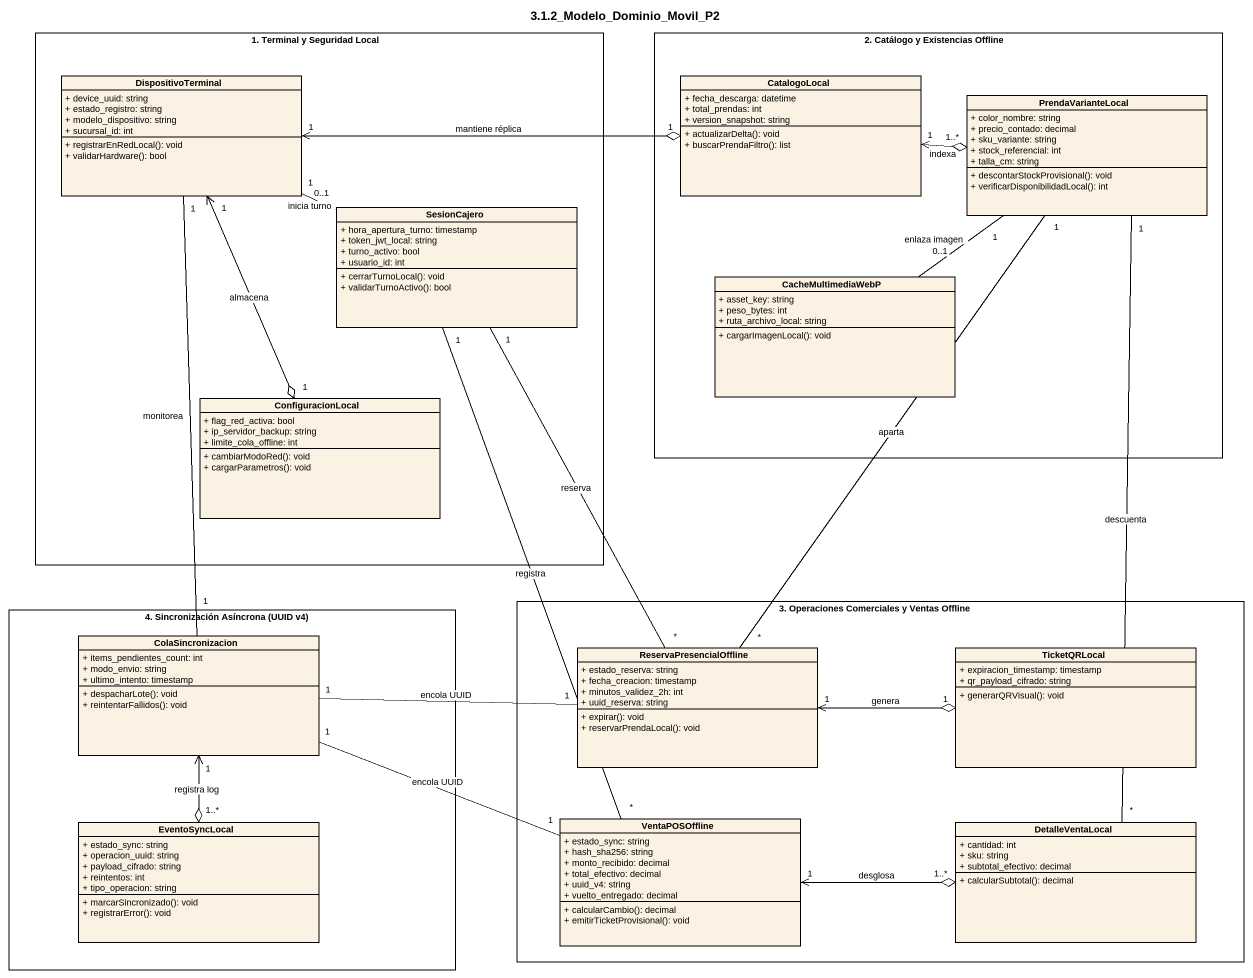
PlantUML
@startuml
title 3.1.2_Modelo_Dominio_Movil_P2
hide circle
hide empty members
skinparam classAttributeIconSize 0
rectangle "1. Terminal y Seguridad Local" as r1_Terminal_y_Seguridad_Local {
  class DispositivoTerminal {
    + device_uuid: string
    + estado_registro: string
    + modelo_dispositivo: string
    + sucursal_id: int
    + registrarEnRedLocal(): void
    + validarHardware(): bool
  }
  class SesionCajero {
    + hora_apertura_turno: timestamp
    + token_jwt_local: string
    + turno_activo: bool
    + usuario_id: int
    + cerrarTurnoLocal(): void
    + validarTurnoActivo(): bool
  }
  class ConfiguracionLocal {
    + flag_red_activa: bool
    + ip_servidor_backup: string
    + limite_cola_offline: int
    + cambiarModoRed(): void
    + cargarParametros(): void
  }
}
rectangle "2. Catálogo y Existencias Offline" as r2_Catálogo_y_Existencias {
  class CatalogoLocal {
    + fecha_descarga: datetime
    + total_prendas: int
    + version_snapshot: string
    + actualizarDelta(): void
    + buscarPrendaFiltro(): list
  }
  class PrendaVarianteLocal {
    + color_nombre: string
    + precio_contado: decimal
    + sku_variante: string
    + stock_referencial: int
    + talla_cm: string
    + descontarStockProvisional(): void
    + verificarDisponibilidadLocal(): int
  }
  class CacheMultimediaWebP {
    + asset_key: string
    + peso_bytes: int
    + ruta_archivo_local: string
    + cargarImagenLocal(): void
  }
}
rectangle "4. Sincronización Asíncrona (UUID v4)" as r4_Sincronización_Asíncrona {
  class ColaSincronizacion {
    + items_pendientes_count: int
    + modo_envio: string
    + ultimo_intento: timestamp
    + despacharLote(): void
    + reintentarFallidos(): void
  }
  class EventoSyncLocal {
    + estado_sync: string
    + operacion_uuid: string
    + payload_cifrado: string
    + reintentos: int
    + tipo_operacion: string
    + marcarSincronizado(): void
    + registrarError(): void
  }
}
rectangle "3. Operaciones Comerciales y Ventas Offline" as r3_Operaciones_Comerciales_y {
  class ReservaPresencialOffline {
    + estado_reserva: string
    + fecha_creacion: timestamp
    + minutos_validez_2h: int
    + uuid_reserva: string
    + expirar(): void
    + reservarPrendaLocal(): void
  }
  class TicketQRLocal {
    + expiracion_timestamp: timestamp
    + qr_payload_cifrado: string
    + generarQRVisual(): void
  }
  class VentaPOSOffline {
    + estado_sync: string
    + hash_sha256: string
    + monto_recibido: decimal
    + total_efectivo: decimal
    + uuid_v4: string
    + vuelto_entregado: decimal
    + calcularCambio(): decimal
    + emitirTicketProvisional(): void
  }
  class DetalleVentaLocal {
    + cantidad: int
    + sku: string
    + subtotal_efectivo: decimal
    + calcularSubtotal(): decimal
  }
}
DispositivoTerminal "1" <-right-o "1" CatalogoLocal : mantiene réplica
DispositivoTerminal "1" -right- "0..1" SesionCajero : inicia turno
DispositivoTerminal "1" <--o "1" ConfiguracionLocal : almacena
DispositivoTerminal "1" -- "1" ColaSincronizacion : monitorea
CatalogoLocal "1" <-right-o "1..*" PrendaVarianteLocal : indexa
PrendaVarianteLocal "1" -- "0..1" CacheMultimediaWebP : enlaza imagen
SesionCajero "1" -- "*" ReservaPresencialOffline : reserva
SesionCajero "1" -- "*" VentaPOSOffline : registra
ColaSincronizacion "1" <--o "1..*" EventoSyncLocal : registra log
ReservaPresencialOffline "*" -up- "1" PrendaVarianteLocal : aparta
ReservaPresencialOffline "1" -left- "1" ColaSincronizacion : encola UUID
ReservaPresencialOffline "1" <-right-o "1" TicketQRLocal : genera
VentaPOSOffline "1" -left- "1" ColaSincronizacion : encola UUID
VentaPOSOffline "1" <-right-o "1..*" DetalleVentaLocal : desglosa
DetalleVentaLocal "*" -up- "1" PrendaVarianteLocal : descuenta
@enduml
